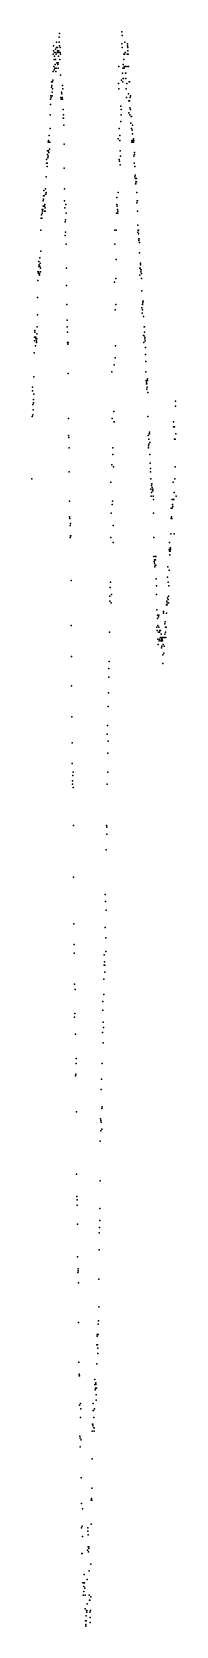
# Model space of a CAD drawing. Header units: metres. Extents: x 0 to 360, y -2678 to 1313.
import ezdxf

# ---------------------------------------------------------------- set-up
doc = ezdxf.new("R2010")
doc.units = ezdxf.units.M

msp = doc.modelspace()

# ---------------------------------------------------------------- linework, layer by layer
for p in [(53.5, 1278.72), (61, 1287.36), (67.5, 1287.36), (68, 1300.32), (68.5, 1308.96), (69, 1278.72), (224, 1283.04), (224.5, 1313.28), (225, 1304.64), (231.5, 1287.36), (232, 1287.36), (238, 1278.72), (238.5, 1283.04), (53, 1257.12), (54, 1265.76), (55.5, 1244.16), (56, 1261.44), (56.5, 1252.8), (58, 1261.44), (58.5, 1270.08), (59, 1244.16), (60.5, 1257.12), (61.5, 1274.4), (63, 1261.44), (63.5, 1274.4), (64, 1265.76), (66, 1252.8), (66.5, 1261.44), (67, 1265.76), (69.5, 1244.16), (70, 1261.44), (70.5, 1274.4), (71, 1257.12), (225.5, 1274.4), (229, 1244.16), (229.5, 1257.12), (231, 1257.12), (232.5, 1261.44), (237.5, 1257.12), (239, 1274.4), (239.5, 1265.76), (240, 1257.12), (52.5, 1213.92), (54.5, 1226.88), (55, 1218.24), (57, 1222.56), (57.5, 1231.2), (59.5, 1213.92), (60, 1222.56), (62, 1235.52), (62.5, 1235.52), (64.5, 1231.2), (65, 1222.56), (65.5, 1235.52), (71.5, 1205.28), (216.5, 1226.88), (226, 1209.6), (227, 1222.56), (227.5, 1231.2), (230, 1226.88), (230.5, 1222.56), (233, 1226.88), (233.5, 1209.6), (234, 1209.6), (237, 1226.88), (240.5, 1226.88), (48.5, 1175.04), (49, 1188), (49.5, 1179.36), (50, 1162.08), (51, 1170.72), (51.5, 1188), (52, 1192.32), (74, 1162.08), (74.5, 1157.76), (76.5, 1179.36), (77, 1170.72), (216, 1183.68), (217, 1170.72), (223.5, 1192.32), (226.5, 1188), (228, 1196.64), (228.5, 1196.64), (234.5, 1196.64), (235, 1170.72), (236.5, 1183.68), (241, 1157.76), (242.5, 1188), (243, 1188), (46, 1131.84), (46.5, 1144.8), (47, 1153.44), (47.5, 1149.12), (48, 1149.12), (50.5, 1153.44), (72, 1149.12), (72.5, 1144.8), (73, 1144.8), (73.5, 1144.8), (75, 1149.12), (75.5, 1144.8), (76, 1144.8), (77.5, 1118.88), (222, 1127.52), (223, 1118.88), (235.5, 1149.12), (236, 1149.12), (242, 1140.48), (243.5, 1140.48), (244.5, 1123.2), (245, 1149.12), (245.5, 1153.44), (246, 1118.88), (45.5, 1105.92), (78, 1097.28), (78.5, 1097.28), (79, 1105.92), (79.5, 1080), (221.5, 1088.64), (222.5, 1105.92), (241.5, 1110.24), (244, 1105.92), (246.5, 1084.32), (247, 1084.32), (247.5, 1101.6), (248, 1101.6), (250.5, 1080), (41, 1041.12), (43, 1054.08), (45, 1071.36), (215.5, 1045.44), (217.5, 1071.36), (219, 1041.12), (219.5, 1054.08), (248.5, 1071.36), (249, 1041.12), (250, 1067.04), (251, 1058.4), (251.5, 1041.12), (253.5, 1045.44), (254, 1041.12), (38.5, 1006.56), (39, 1015.2), (40, 1002.24), (40.5, 1036.8), (41.5, 1015.2), (42, 1010.88), (42.5, 1036.8), (43.5, 1036.8), (44, 1019.52), (44.5, 1036.8), (80, 1032.48), (220, 1015.2), (221, 1002.24), (249.5, 1036.8), (252, 1036.8), (252.5, 1036.8), (253, 1036.8), (254.5, 1002.24), (255.5, 1006.56), (256, 1010.88), (36, 984.96), (36.5, 993.6), (37, 984.96), (37.5, 976.32), (38, 984.96), (39.5, 997.92), (80.5, 972), (218, 993.6), (218.5, 989.28), (220.5, 980.64), (255, 984.96), (256.5, 976.32), (34, 920.16), (35.5, 950.4), (81, 920.16), (257, 950.4), (257.5, 954.72), (258, 946.08), (258.5, 933.12), (259, 933.12), (259.5, 937.44), (260, 946.08), (260.5, 946.08), (261, 937.44), (28, 889.92), (28.5, 894.24), (29, 902.88), (29.5, 915.84), (30, 902.88), (32, 881.28), (33.5, 907.2), (34.5, 907.2), (35, 911.52), (81.5, 889.92), (84.5, 881.28), (211.5, 881.28), (212, 898.56), (215, 911.52), (261.5, 911.52), (262, 885.6), (262.5, 889.92), (263, 889.92), (23, 846.72), (23.5, 855.36), (24, 846.72), (24.5, 846.72), (25, 859.68), (25.5, 868.32), (26, 868.32), (26.5, 864), (27, 868.32), (27.5, 876.96), (30.5, 876.96), (31, 864), (31.5, 876.96), (32.5, 864), (33, 872.64), (82, 872.64), (84, 842.4), (85, 859.68), (211, 859.68), (212.5, 876.96), (213, 859.68), (213.5, 868.32), (214, 864), (214.5, 859.68), (263.5, 864), (22.5, 816.48), (82.5, 838.08), (83, 803.52), (83.5, 812.16), (206.5, 816.48), (210.5, 816.48), (264, 829.44), (264.5, 812.16), (265, 816.48), (265.5, 816.48), (266, 807.84), (22, 764.64), (85.5, 781.92), (207, 781.92), (266.5, 794.88), (267, 790.56), (267.5, 794.88), (268, 786.24), (268.5, 760.32), (17, 725.76), (17.5, 738.72), (18, 730.08), (19.5, 725.76), (20, 747.36), (20.5, 734.4), (21.5, 721.44), (86, 721.44), (210, 743.04), (269, 721.44), (270, 721.44), (270.5, 734.4), (271, 730.08), (14.5, 691.2), (15, 712.8), (15.5, 712.8), (16, 708.48), (16.5, 712.8), (18.5, 708.48), (19, 704.16), (21, 712.8), (206, 686.88), (209.5, 695.52), (269.5, 704.16), (271.5, 717.12), (272, 712.8), (272.5, 717.12), (273, 708.48), (273.5, 695.52), (14, 648), (86.5, 678.24), (274, 665.28), (277, 639.36), (277.5, 639.36), (13.5, 604.8), (87, 630.72), (207.5, 617.76), (209, 630.72), (274.5, 622.08), (275, 609.12), (275.5, 617.76), (276, 630.72), (276.5, 635.04), (278, 600.48), (7, 561.6), (7.5, 565.92), (13, 574.56), (87.5, 591.84), (88, 574.56), (88.5, 561.6), (280, 574.56), (280.5, 574.56), (281, 561.6), (6, 540), (6.5, 548.64), (8, 548.64), (8.5, 527.04), (9, 527.04), (9.5, 544.32), (10, 548.64), (10.5, 544.32), (11, 540), (11.5, 535.68), (12, 544.32), (12.5, 557.28), (89, 535.68), (89.5, 531.36), (90, 535.68), (208.5, 527.04), (278.5, 552.96), (279, 535.68), (279.5, 552.96), (281.5, 548.64), (282, 544.32), (282.5, 540), (283, 522.72), (5.5, 509.76), (205.5, 479.52), (208, 496.8), (283.5, 505.44), (284, 488.16), (5, 449.28), (90.5, 457.92), (199.5, 462.24), (284.5, 462.24), (285, 440.64), (288, 440.64), (288.5, 444.96), (1, 414.72), (1.5, 423.36), (4.5, 406.08), (285.5, 432), (286, 436.32), (286.5, 432), (287, 419.04), (287.5, 423.36), (289, 410.4), (2, 380.16), (3, 367.2), (3.5, 384.48), (4, 393.12), (204, 362.88), (358, 375.84), (358.5, 388.8), (0.5, 349.92), (2.5, 354.24), (91, 345.6), (200, 345.6), (204.5, 336.96), (205, 336.96), (289.5, 349.92), (353, 324), (353.5, 336.96), (355.5, 324), (91.5, 302.4), (92, 298.08), (290, 302.4), (291.5, 280.8), (292, 293.76), (292.5, 306.72), (293, 311.04), (293.5, 306.72), (294, 285.12), (356, 293.76), (357.5, 293.76), (359, 306.72), (92.5, 272.16), (201.5, 272.16), (202, 254.88), (290.5, 276.48), (291, 272.16), (294.5, 254.88), (93, 211.68), (199, 228.96), (203.5, 224.64), (295, 233.28), (295.5, 220.32), (296, 211.68), (357, 224.64), (0, 194.4), (197, 185.76), (296.5, 194.4), (297, 168.48), (298, 159.84), (298.5, 177.12), (299, 181.44), (299.5, 181.44), (300, 172.8), (300.5, 164.16), (301, 164.16), (301.5, 168.48), (302, 164.16), (352.5, 185.76), (355, 159.84), (356.5, 194.4), (93.5, 138.24), (200.5, 129.6), (201, 138.24), (297.5, 151.2), (302.5, 151.2), (303, 142.56), (347.5, 120.96), (348, 120.96), (349.5, 120.96), (350, 142.56), (350.5, 142.56), (351, 129.6), (351.5, 125.28), (352, 142.56), (354, 142.56), (359.5, 151.2), (94, 99.36), (94.5, 95.04), (96.5, 82.08), (197.5, 108), (303.5, 108), (347, 95.04), (348.5, 99.36), (349, 95.04), (95, 77.76), (95.5, 47.52), (96, 51.84), (97, 51.84), (196.5, 47.52), (202.5, 77.76), (304, 47.52), (346.5, 56.16), (354.5, 56.16), (203, 34.56), (308.5, 0), (342.5, 17.28), (343, 34.56), (343.5, 12.96), (344, 4.32), (344.5, 12.96), (345, 21.6), (345.5, 17.28), (346, 21.6), (304.5, 0), (305, -12.96), (305.5, -8.64), (306, -17.28), (306.5, -25.92), (307, -25.92), (307.5, -21.6), (308, -8.64), (309, 0), (309.5, -21.6), (339, -25.92), (342, -34.56), (97.5, -60.48), (195, -77.76), (195.5, -77.76), (196, -64.8), (310, -56.16), (310.5, -73.44), (338.5, -51.84), (339.5, -64.8), (341.5, -73.44), (194, -112.32), (194.5, -99.36), (198, -116.64), (198.5, -95.04), (311, -95.04), (336.5, -112.32), (337, -116.64), (338, -103.68), (340, -108), (340.5, -116.64), (341, -99.36), (311.5, -133.92), (313, -155.52), (313.5, -146.88), (316, -151.2), (316.5, -146.88), (328, -142.56), (328.5, -138.24), (335.5, -142.56), (336, -120.96), (337.5, -120.96), (98, -172.8), (193.5, -190.08), (312, -177.12), (312.5, -185.76), (314, -172.8), (315.5, -190.08), (317, -177.12), (318.5, -190.08), (319, -185.76), (319.5, -185.76), (320, -185.76), (320.5, -185.76), (322.5, -194.4), (331.5, -194.4), (332, -168.48), (332.5, -164.16), (333, -177.12), (333.5, -190.08), (335, -177.12), (314.5, -207.36), (315, -220.32), (317.5, -211.68), (318, -207.36), (321, -203.04), (321.5, -211.68), (322, -203.04), (323, -207.36), (323.5, -228.96), (324, -224.64), (324.5, -211.68), (325, -207.36), (325.5, -203.04), (326, -211.68), (327.5, -220.32), (329, -203.04), (330, -224.64), (330.5, -203.04), (331, -203.04), (334, -203.04), (334.5, -203.04), (98.5, -250.56), (192.5, -263.52), (193, -263.52), (326.5, -246.24), (327, -267.84), (329.5, -241.92), (191.5, -302.4), (192, -280.8), (99, -324), (191, -341.28), (190.5, -375.84), (99.5, -401.76), (188.5, -423.36), (100, -466.56), (188, -444.96), (190, -462.24), (100.5, -518.4), (189, -492.48), (102, -548.64), (102.5, -540), (189.5, -540), (101, -561.6), (101.5, -570.24), (103, -578.88), (187.5, -570.24), (103.5, -673.92), (186, -673.92), (187, -678.24), (186.5, -695.52), (185.5, -734.4), (104, -803.52), (183, -846.72), (183.5, -864), (185, -885.6), (104.5, -920.16), (182.5, -928.8), (184, -954.72), (105, -972), (105.5, -993.6), (184.5, -989.28), (180, -1023.84), (180.5, -997.92), (181, -1015.2), (182, -1023.84), (106, -1071.36), (179.5, -1058.4), (181.5, -1041.12), (107.5, -1084.32), (108, -1084.32), (177, -1114.56), (179, -1097.28), (106.5, -1153.44), (107, -1144.8), (176.5, -1136.16), (108.5, -1196.64), (176, -1192.32), (177.5, -1166.4), (178.5, -1179.36), (178, -1218.24), (110, -1257.12), (110.5, -1270.08), (175.5, -1270.08), (109, -1300.32), (109.5, -1296), (173.5, -1308.96), (173, -1334.88), (111, -1391.04), (174, -1382.4), (175, -1378.08), (171, -1408.32), (171.5, -1412.64), (172.5, -1416.96), (174.5, -1434.24), (170.5, -1464.48), (172, -1438.56), (111.5, -1546.56), (170, -1563.84), (112, -1602.72), (112.5, -1611.36), (113, -1624.32), (169.5, -1632.96), (113.5, -1671.84), (169, -1663.2), (168, -1693.44), (168.5, -1680.48), (114, -1753.92), (167.5, -1736.64), (114.5, -1792.8), (115, -1788.48), (115.5, -1784.16), (116, -1818.72), (167, -1810.08), (166, -1913.76), (166.5, -1879.2), (116.5, -1918.08), (162.5, -1952.64), (163, -1948.32), (165, -1948.32), (165.5, -1922.4), (162, -1974.24), (163.5, -1974.24), (164, -1995.84), (164.5, -1982.88), (117, -2017.44), (161.5, -2021.76), (117.5, -2052), (118, -2047.68), (118.5, -2052), (156.5, -2073.6), (157, -2060.64), (157.5, -2073.6), (159, -2069.28), (159.5, -2073.6), (158, -2086.56), (158.5, -2082.24), (160, -2099.52), (160.5, -2112.48), (161, -2082.24), (119, -2125.44), (121.5, -2121.12), (122, -2134.08), (152.5, -2138.4), (153, -2121.12), (153.5, -2138.4), (156, -2134.08), (121, -2155.68), (150.5, -2190.24), (151, -2172.96), (151.5, -2177.28), (152, -2172.96), (154, -2155.68), (154.5, -2181.6), (155, -2190.24), (155.5, -2181.6), (119.5, -2203.2), (120, -2229.12), (120.5, -2207.52), (122.5, -2211.84), (150, -2259.36), (123, -2306.88), (149.5, -2332.8), (123.5, -2371.68), (126, -2384.64), (148, -2363.04), (148.5, -2358.72), (149, -2363.04), (124, -2432.16), (125.5, -2427.84), (139.5, -2432.16), (147.5, -2423.52), (126.5, -2453.76), (139, -2440.8), (140, -2449.44), (124.5, -2496.96), (125, -2496.96), (138.5, -2488.32), (140.5, -2479.68), (141, -2492.64), (141.5, -2479.68), (142, -2484), (130, -2548.8), (130.5, -2548.8), (142.5, -2540.16), (147, -2522.88), (127, -2570.4), (128, -2570.4), (128.5, -2570.4), (129, -2592), (129.5, -2579.04), (131, -2570.4), (131.5, -2583.36), (132, -2583.36), (138, -2561.76), (127.5, -2600.64), (132.5, -2600.64), (137.5, -2622.24), (143, -2600.64), (143.5, -2613.6), (144, -2613.6), (146.5, -2604.96), (133, -2635.2), (133.5, -2665.44), (134.5, -2674.08), (135, -2665.44), (135.5, -2652.48), (136, -2639.52), (136.5, -2639.52), (137, -2643.84), (144.5, -2643.84), (145, -2669.76), (145.5, -2656.8), (146, -2639.52), (134, -2678.4)]:
    msp.add_point(p)

doc.saveas('drawing.dxf')
